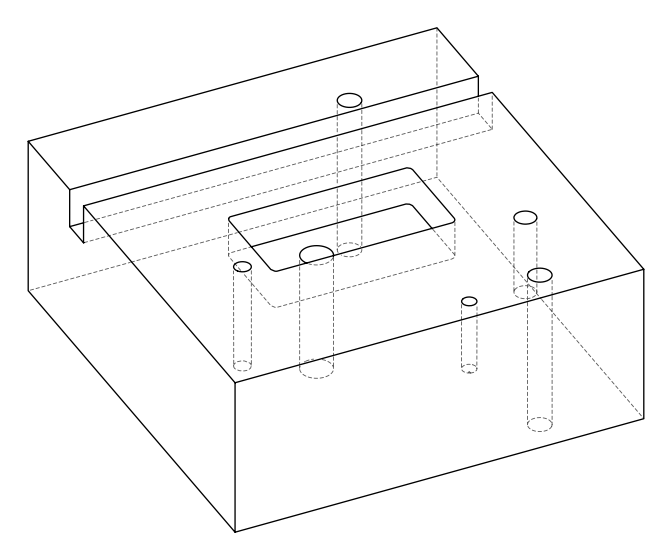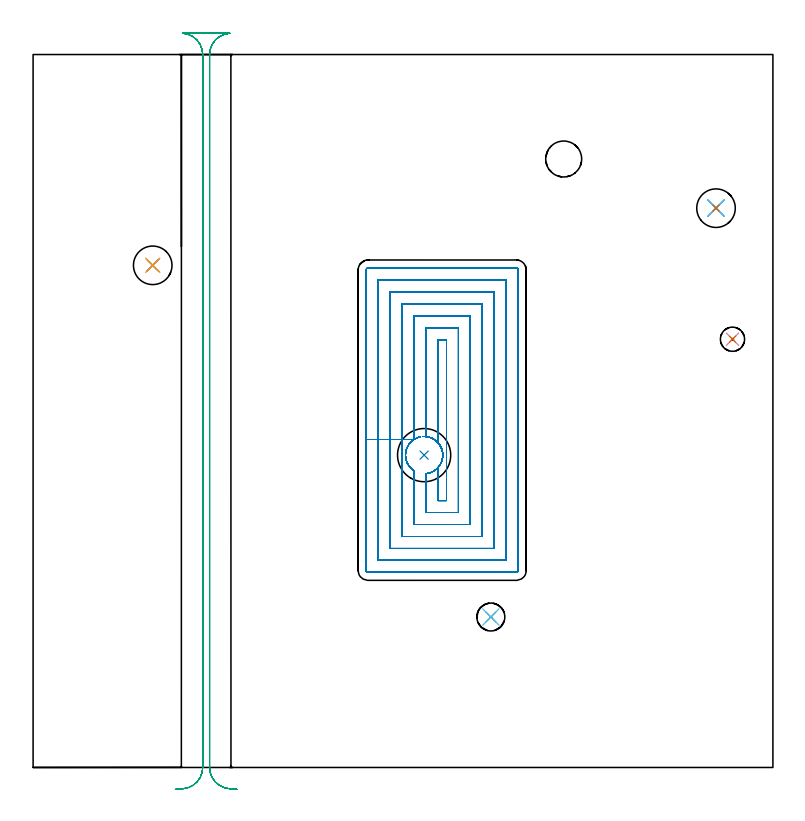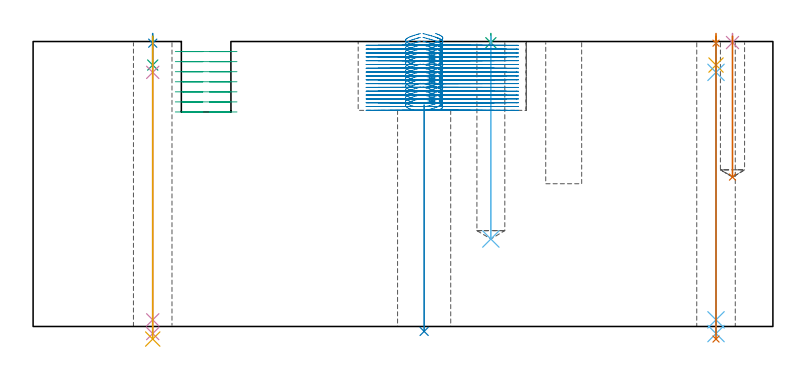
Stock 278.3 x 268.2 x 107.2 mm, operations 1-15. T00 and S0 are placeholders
(PLAN: 16 operations, 12 tool changes, 74.6 min)
(1 SPOT_DRILL | STEP1HOLE | NXT0321_9005460120000 | 0.03 min | 2 mm3)
(2 SPOT_DRILL_1 | STEP1HOLE_2 | NXT0321_9005460120000 | 0.03 min | 2 mm3)
(3 SPOT_DRILL_2 | STEP1POCKET | NXT0321_9005460120000 | 0.03 min | 1 mm3)
(4 SPOT_DRILL_3 | STEP1POCKET_1 | NXT0321_9005460120000 | 0.03 min | 1 mm3)
(5 DRILL_BLIND_HOLE_INTO_CENTER | STEP1HOLE | NXT0301_030 | 0.05 min | 219 mm3)
(6 GUN_DRILL_THROUGH_HOLE | STEP1HOLE | UGT0307_001 | 0.51 min | 1928 mm3)
(7 SPADE_DRILL_TO_ENLARGE_THROUGH_HOLE | STEP1HOLE | UGT0306_005 | 0.46 min | 15531 mm3)
(8 INDEXABLE_INSERT_DRILL_THROUGH_HOLE_FROM_SOLID | STEP1HOLE_1 | NXT0302_011 | 0.35 min | 33653 mm3)
(9 DRILL_BLIND_HOLE_INTO_CENTER_1 | STEP1HOLE_2 | NXT0301_030 | 0.05 min | 221 mm3)
(10 GUN_DRILL_THROUGH_HOLE_1 | STEP1HOLE_2 | UGT0307_001 | 0.51 min | 1927 mm3)
(11 SPADE_DRILL_TO_ENLARGE_THROUGH_HOLE_1 | STEP1HOLE_2 | UGT0306_005 | 0.46 min | 15528 mm3)
(12 DRILL_BLIND_HOLE_INTO_CENTER_2 | STEP1POCKET | UGT0301_500 | 0.31 min | 6240 mm3)
(13 DRILL_BLIND_HOLE_INTO_CENTER_3 | STEP1POCKET_1 | UGT0301_206 | 0.21 min | 3189 mm3)
(14 MILL_RECTANGULAR_POCKET | POCKET_RECTANGULAR_STRAIGHT | NXT0201_008 | Follow Part, ap 1.5, ae 75% | 62.46 min | 188841 mm3)
(15 MILL_RECTANGULAR_SLOT | SLOT_RECTANGULAR | UGT0201_008 | Follow Part, ap 4, ae 75% | 8.62 min | 132232 mm3)
(16 MILL_BLIND_HOLE_FROM_SOLID_MATERIAL | STEP1POCKET_2 | NXT0201_011 | Spiral | 0.47 min | 7655 mm3)
(TOOL NXT0321_9005460120000 | NC Spot Drill, 142deg, 12mm, Carbide, Uncoated | D12 PA142 FL30 Z2)
(TOOL NXT0301_030 | Carbide Drill 5.9mm [860.1-0590-018A1-MM 2214] | D5.9 PA140 FL28 Z2)
(TOOL UGT0307_001 | Gun Drill 5 mm | D5 PA130 FL24 Z1)
(TOOL UGT0306_005 | Spade Drill 14.5mm | D14.5 PA132 FL10 Z2)
(TOOL NXT0302_011 | Index. Insert Drill 20mm [880-D2000L25-05] | D20 PA176 FL100 Z2)
(TOOL UGT0301_500 | Carbide Drill 10.5 mm | D10.5 PA118 FL87 Z2)
(TOOL UGT0301_206 | Twist Drill 9.1 mm | D9.1 PA118 FL78 Z2)
(TOOL NXT0201_008 | ENDMILL 6mm [2P460-0600-NA 1630] | D6 FL26 Z6)
(TOOL UGT0201_008 | End Mill 16 mm | D16 FL32 Z4)
(TOOL NXT0201_011 | ENDMILL 12mm [2P460-1200-NA 1630] | D12 FL38 Z6)
(OP 1 SPOT_DRILL)
G17 G21 G94 G90
T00 M6
G54
G17 G0 G90 X256.9 Y210.4 S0 M3
G43 Z117.2 H0
G94 G81 G98 Z106.572 F250. R110.2
G80
M5
M2
(OP 2 SPOT_DRILL_1)
G17 G21 G94 G90
T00 M6
G54
G17 G0 G90 X45. Y188.9 S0 M3
G43 Z117.2 H0
G94 G81 G98 Z106.572 F250. R110.2
G80
M5
M2
(OP 3 SPOT_DRILL_2)
G17 G21 G94 G90
T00 M6
G54
G17 G0 G90 X172.2 Y56.6 S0 M3
G43 Z117.2 H0
G94 G81 G98 Z106.748 F250. R110.2
G80
M5
M2
(OP 4 SPOT_DRILL_3)
G17 G21 G94 G90
T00 M6
G54
G17 G0 G90 X263.1 Y161.1 S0 M3
G43 Z117.2 H0
G94 G81 G98 Z106.808 F250. R110.2
G80
M5
M2
(OP 5 DRILL_BLIND_HOLE_INTO_CENTER)
G17 G21 G94 G90
T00 M6
G54
G17 G0 G90 X256.9 Y210.4 S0 M3
G43 Z117.2 H1
G94 G81 G98 Z98.35 F250. R109.2
G80
M5
M2
(OP 6 GUN_DRILL_THROUGH_HOLE)
G17 G21 G94 G90
T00 M6
G54
G17 G0 G90 X256.9 Y210.4 M8
G43 Z117.2 H0
Z106.925
S716 M3
G94 G1 Z95.594 F125. M26
G4 X.084
Z2.5 F250.
G4 X.084
Z-2.666 F125.
G4 X.084
M5
M9
G0 Z106.925
Z117.2
M2
(OP 7 SPADE_DRILL_TO_ENLARGE_THROUGH_HOLE)
G17 G21 G94 G90
T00 M6
G54
G17 G0 G90 X256.9 Y210.4 S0 M3
G43 Z117.2 H0
G94 G73 G98 Z-4.728 F250. Q13.991 R109.2
G80
M5
M2
(OP 8 INDEXABLE_INSERT_DRILL_THROUGH_HOLE_FROM_SOLID)
G17 G21 G94 G90
T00 M6
G54
G17 G0 G90 X147.1 Y117.5 S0 M3
G43 Z117.2 H1
G94 G81 G98 Z-1.849 F250. R83.3
G80
M5
M2
(OP 9 DRILL_BLIND_HOLE_INTO_CENTER_1)
G17 G21 G94 G90
T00 M6
G54
G17 G0 G90 X45. Y188.9 S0 M3
G43 Z117.2 H1
G94 G81 G98 Z98.35 F250. R109.2
G80
M5
M2
(OP 10 GUN_DRILL_THROUGH_HOLE_1)
G17 G21 G94 G90
T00 M6
G54
G17 G0 G90 X45. Y188.9 M8
G43 Z117.2 H0
Z106.925
S716 M3
G94 G1 Z95.594 F125. M26
G4 X.084
Z2.5 F250.
G4 X.084
Z-2.666 F125.
G4 X.084
M5
M9
G0 Z106.925
Z117.2
M2
(OP 11 SPADE_DRILL_TO_ENLARGE_THROUGH_HOLE_1)
G17 G21 G94 G90
T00 M6
G54
G17 G0 G90 X45. Y188.9 S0 M3
G43 Z117.2 H0
G94 G73 G98 Z-4.728 F250. Q13.991 R109.2
G80
M5
M2
(OP 12 DRILL_BLIND_HOLE_INTO_CENTER_2)
G17 G21 G94 G90
T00 M6
G54
G17 G0 G90 X172.2 Y56.6 S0 M3
G43 Z117.2 H0
G94 G81 G98 Z32.9 F250. R109.2
G80
M5
M2
(OP 13 DRILL_BLIND_HOLE_INTO_CENTER_3)
G17 G21 G94 G90
T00 M6
G54
G17 G0 G90 X263.1 Y161.1 S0 M3
G43 Z117.2 H0
G94 G81 G98 Z56.2 F250. R109.2
G80
M5
M2
(OP 14 MILL_RECTANGULAR_POCKET)
G17 G21 G94 G90
T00 M6
G54
G17 G0 G90 X146.67 Y124.481 S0 M3
G43 Z117.2 H1
Z110.2
G94 G1 X146.95 Y124.507 Z110.125 F250.
X147.936 Y124.459 Z109.86
X148.905 Y124.272 Z109.596
X149.839 Y123.951 Z109.331
X150.719 Y123.502 Z109.067
X151.526 Y122.934 Z108.802
X152.246 Y122.258 Z108.537
X152.864 Y121.488 Z108.273
X153.367 Y120.639 Z108.008
X153.746 Y119.727 Z107.744
X153.993 Y118.771 Z107.479
X154.103 Y117.79 Z107.215
X154.098 Y117.415 Z107.114
X154.094 Y117.041 Z107.014
X153.993 Y116.234 Z106.796
X153.906 Y115.87 Z106.696
X153.819 Y115.506 Z106.595
X153.502 Y114.649 Z106.351
X153.077 Y113.841 Z106.106
X152.551 Y113.095 Z105.861
X152.3 Y112.817 Z105.761
Y100.4 F500.
X155.5
Y160.9
X152.3
Y122.184
G0 X151.482 Y122.965 Z110.2
G1 X151.526 Y122.934 Z110.185 F250.
X152.246 Y122.258 Z109.921
X152.864 Y121.488 Z109.656
X153.367 Y120.639 Z109.392
X153.746 Y119.727 Z109.127
X153.993 Y118.771 Z108.863
X154.103 Y117.79 Z108.598
X154.098 Y117.415 Z108.498
X154.094 Y117.041 Z108.398
X153.993 Y116.234 Z108.18
X153.906 Y115.87 Z108.079
X153.819 Y115.506 Z107.979
X153.472 Y114.581 Z107.714
X152.998 Y113.714 Z107.45
X152.407 Y112.923 Z107.185
X151.71 Y112.222 Z106.92
X150.922 Y111.626 Z106.655
X150.058 Y111.147 Z106.391
X149.136 Y110.794 Z106.126
X148.172 Y110.574 Z105.861
X147.8 Y110.537 Z105.761
Y95.9 F500.
X160.
Y165.4
X147.8
Y124.464
G0 X145.698 Y124.353 Z110.2
G1 X145.006 Y124.188 Z110.009 F250.
X144.655 Y124.058 Z109.909
X144.304 Y123.927 Z109.809
X143.389 Y123.445 Z109.531
X142.554 Y122.834 Z109.254
X141.818 Y122.106 Z108.977
X141.197 Y121.278 Z108.699
X140.705 Y120.367 Z108.422
X140.353 Y119.394 Z108.145
X140.147 Y118.38 Z107.868
X140.094 Y117.346 Z107.59
X140.192 Y116.316 Z107.313
X140.442 Y115.312 Z107.036
X140.837 Y114.355 Z106.758
X141.368 Y113.467 Z106.481
X142.024 Y112.667 Z106.204
X142.791 Y111.972 Z105.926
X143.3 Y111.622 Z105.761
Y91.4 F500.
X164.5
Y169.9
X143.3
Y123.377
X138.8
Y86.9
X169.
Y174.4
X138.8
Y123.377
X134.3
Y82.4
X173.5
Y178.9
X134.3
Y123.377
X129.8
Y77.9
X178.
Y183.4
X129.8
Y123.377
X125.3
Y74.1
G3 X126. Y73.4 R0.7
G1 X181.8
G3 X182.5 Y74.1 R0.7
G1 Y187.2
G3 X181.8 Y187.9 R0.7
G1 X126.
G3 X125.3 Y187.2 R0.7
G1 Y123.377
Y122.377
G0 X146.669 Y124.478 Z108.761
G1 X147.032 Y124.508 Z108.664 F250.
X148.058 Y124.443 Z108.388
X149.064 Y124.228 Z108.112
X150.027 Y123.868 Z107.837
X150.927 Y123.371 Z107.561
X151.745 Y122.748 Z107.286
X152.463 Y122.012 Z107.01
X153.066 Y121.179 Z106.735
X153.54 Y120.266 Z106.459
X153.875 Y119.294 Z106.184
X154.065 Y118.284 Z105.908
X154.105 Y117.256 Z105.633
X153.993 Y116.234 Z105.357
X153.906 Y115.87 Z105.257
X153.819 Y115.506 Z105.157
X153.502 Y114.649 Z104.912
X153.077 Y113.841 Z104.667
X152.551 Y113.095 Z104.422
X152.3 Y112.817 Z104.322
Y100.4 F500.
X155.5
Y160.9
X152.3
Y122.184
G0 X151.473 Y122.956 Z108.761
G1 X151.745 Y122.748 Z108.669 F250.
X152.463 Y122.012 Z108.394
X153.066 Y121.179 Z108.118
X153.54 Y120.266 Z107.843
X153.875 Y119.294 Z107.567
X154.065 Y118.284 Z107.292
X154.105 Y117.256 Z107.016
X153.993 Y116.234 Z106.741
X153.906 Y115.87 Z106.64
X153.819 Y115.506 Z106.54
X153.472 Y114.581 Z106.275
X152.998 Y113.714 Z106.011
X152.407 Y112.923 Z105.746
X151.71 Y112.222 Z105.481
X150.922 Y111.626 Z105.217
X150.058 Y111.147 Z104.952
X149.136 Y110.794 Z104.687
X148.172 Y110.574 Z104.422
X147.8 Y110.537 Z104.322
Y95.9 F500.
X160.
Y165.4
X147.8
Y124.464
G0 X145.699 Y124.351 Z108.761
G1 X145.006 Y124.188 Z108.57 F250.
X144.655 Y124.058 Z108.47
X144.304 Y123.927 Z108.37
X143.389 Y123.445 Z108.092
X142.554 Y122.834 Z107.815
X141.818 Y122.106 Z107.538
X141.197 Y121.278 Z107.261
X140.705 Y120.367 Z106.983
X140.353 Y119.394 Z106.706
X140.147 Y118.38 Z106.429
X140.094 Y117.346 Z106.151
X140.192 Y116.316 Z105.874
X140.442 Y115.312 Z105.597
X140.837 Y114.355 Z105.319
X141.368 Y113.467 Z105.042
X142.024 Y112.667 Z104.765
X142.791 Y111.972 Z104.488
X143.3 Y111.622 Z104.322
Y91.4 F500.
X164.5
Y169.9
X143.3
Y123.377
X138.8
Y86.9
X169.
Y174.4
X138.8
Y123.377
X134.3
Y82.4
X173.5
Y178.9
X134.3
Y123.377
X129.8
Y77.9
X178.
Y183.4
X129.8
Y123.377
X125.3
Y74.1
G3 X126. Y73.4 R0.7
G1 X181.8
G3 X182.5 Y74.1 R0.7
G1 Y187.2
G3 X181.8 Y187.9 R0.7
G1 X126.
G3 X125.3 Y187.2 R0.7
G1 Y123.377
Y122.377
G0 X146.669 Y124.478 Z107.322
G1 X147.032 Y124.508 Z107.225 F250.
X148.058 Y124.443 Z106.949
X149.064 Y124.228 Z106.674
X150.027 Y123.868 Z106.398
X150.927 Y123.371 Z106.123
X151.745 Y122.748 Z105.847
X152.463 Y122.012 Z105.571
X153.066 Y121.179 Z105.296
X153.54 Y120.266 Z105.02
X153.875 Y119.294 Z104.745
X154.065 Y118.284 Z104.469
X154.105 Y117.256 Z104.194
X153.993 Y116.234 Z103.918
X153.906 Y115.87 Z103.818
X153.819 Y115.506 Z103.718
X153.502 Y114.649 Z103.473
X153.077 Y113.841 Z103.228
X152.551 Y113.095 Z102.984
X152.3 Y112.817 Z102.883
Y100.4 F500.
X155.5
Y160.9
X152.3
Y122.184
G0 X151.473 Y122.956 Z107.322
G1 X151.745 Y122.748 Z107.231 F250.
X152.463 Y122.012 Z106.955
X153.066 Y121.179 Z106.679
X153.54 Y120.266 Z106.404
X153.875 Y119.294 Z106.128
X154.065 Y118.284 Z105.853
X154.105 Y117.256 Z105.577
X153.993 Y116.234 Z105.302
X153.906 Y115.87 Z105.202
X153.819 Y115.506 Z105.101
X153.472 Y114.581 Z104.837
X152.998 Y113.714 Z104.572
X152.407 Y112.923 Z104.307
X151.71 Y112.222 Z104.042
X150.922 Y111.626 Z103.778
X150.058 Y111.147 Z103.513
X149.136 Y110.794 Z103.248
X148.172 Y110.574 Z102.984
X147.8 Y110.537 Z102.883
Y95.9 F500.
X160.
Y165.4
X147.8
Y124.464
G0 X145.699 Y124.351 Z107.322
G1 X145.006 Y124.188 Z107.131 F250.
X144.655 Y124.058 Z107.031
X144.304 Y123.927 Z106.931
X143.389 Y123.445 Z106.654
X142.554 Y122.834 Z106.376
X141.818 Y122.106 Z106.099
X141.197 Y121.278 Z105.822
X140.705 Y120.367 Z105.544
X140.353 Y119.394 Z105.267
X140.147 Y118.38 Z104.99
X140.094 Y117.346 Z104.712
X140.192 Y116.316 Z104.435
X140.442 Y115.312 Z104.158
X140.837 Y114.355 Z103.881
X141.368 Y113.467 Z103.603
X142.024 Y112.667 Z103.326
X142.791 Y111.972 Z103.049
X143.3 Y111.622 Z102.883
Y91.4 F500.
X164.5
Y169.9
X143.3
Y123.377
X138.8
Y86.9
X169.
Y174.4
X138.8
Y123.377
X134.3
Y82.4
X173.5
Y178.9
X134.3
Y123.377
X129.8
Y77.9
X178.
Y183.4
X129.8
Y123.377
X125.3
Y74.1
G3 X126. Y73.4 R0.7
G1 X181.8
G3 X182.5 Y74.1 R0.7
G1 Y187.2
G3 X181.8 Y187.9 R0.7
G1 X126.
G3 X125.3 Y187.2 R0.7
G1 Y123.377
Y122.377
G0 X146.669 Y124.478 Z105.883
G1 X147.032 Y124.508 Z105.786 F250.
X148.058 Y124.443 Z105.51
X149.064 Y124.228 Z105.235
X150.027 Y123.868 Z104.959
X150.927 Y123.371 Z104.684
X151.745 Y122.748 Z104.408
X152.463 Y122.012 Z104.133
X153.066 Y121.179 Z103.857
X153.54 Y120.266 Z103.582
X153.875 Y119.294 Z103.306
X154.065 Y118.284 Z103.03
X154.105 Y117.256 Z102.755
X153.993 Y116.234 Z102.479
X153.906 Y115.87 Z102.379
X153.819 Y115.506 Z102.279
X153.502 Y114.649 Z102.034
X153.077 Y113.841 Z101.789
X152.551 Y113.095 Z101.545
X152.3 Y112.817 Z101.444
Y100.4 F500.
X155.5
Y160.9
X152.3
Y122.184
G0 X151.473 Y122.956 Z105.883
G1 X151.745 Y122.748 Z105.792 F250.
X152.463 Y122.012 Z105.516
X153.066 Y121.179 Z105.241
X153.54 Y120.266 Z104.965
X153.875 Y119.294 Z104.69
X154.065 Y118.284 Z104.414
X154.105 Y117.256 Z104.138
X153.993 Y116.234 Z103.863
X153.906 Y115.87 Z103.763
X153.819 Y115.506 Z103.662
X153.472 Y114.581 Z103.398
X152.998 Y113.714 Z103.133
X152.407 Y112.923 Z102.868
X151.71 Y112.222 Z102.604
X150.922 Y111.626 Z102.339
X150.058 Y111.147 Z102.074
X149.136 Y110.794 Z101.809
X148.172 Y110.574 Z101.545
X147.8 Y110.537 Z101.444
Y95.9 F500.
X160.
Y165.4
X147.8
Y124.464
G0 X145.701 Y124.351 Z105.883
G1 X145.006 Y124.188 Z105.692 F250.
X144.655 Y124.058 Z105.592
X144.304 Y123.927 Z105.491
X143.389 Y123.445 Z105.214
X142.554 Y122.833 Z104.937
X141.819 Y122.105 Z104.66
X141.198 Y121.277 Z104.382
X140.707 Y120.367 Z104.105
X140.354 Y119.394 Z103.828
X140.149 Y118.38 Z103.551
X140.095 Y117.346 Z103.273
X140.194 Y116.316 Z102.996
X140.443 Y115.312 Z102.719
X140.838 Y114.355 Z102.442
X141.369 Y113.467 Z102.164
X142.025 Y112.667 Z101.887
X142.791 Y111.972 Z101.61
X143.3 Y111.622 Z101.444
Y91.4 F500.
X164.5
Y169.9
X143.3
Y123.376
X138.8
Y86.9
X169.
Y174.4
X138.8
Y123.376
X134.3
Y82.4
X173.5
Y178.9
X134.3
Y123.376
X129.8
Y77.9
X178.
Y183.4
X129.8
Y123.376
X125.3
Y74.1
G3 X126. Y73.4 R0.7
G1 X181.8
G3 X182.5 Y74.1 R0.7
G1 Y187.2
G3 X181.8 Y187.9 R0.7
G1 X126.
G3 X125.3 Y187.2 R0.7
G1 Y123.376
Y122.376
G0 X146.669 Y124.478 Z104.444
G1 X147.032 Y124.508 Z104.347 F250.
X148.058 Y124.443 Z104.071
X149.064 Y124.228 Z103.796
X150.027 Y123.868 Z103.52
X150.927 Y123.371 Z103.245
X151.745 Y122.748 Z102.969
X152.463 Y122.012 Z102.694
X153.066 Y121.179 Z102.418
X153.54 Y120.266 Z102.143
X153.875 Y119.294 Z101.867
X154.065 Y118.284 Z101.592
X154.105 Y117.256 Z101.316
X153.993 Y116.234 Z101.041
X153.906 Y115.87 Z100.94
X153.819 Y115.506 Z100.84
X153.502 Y114.649 Z100.595
X153.077 Y113.841 Z100.351
X152.551 Y113.095 Z100.106
X152.3 Y112.817 Z100.005
Y100.4 F500.
X155.5
Y160.9
X152.3
Y122.184
G0 X151.473 Y122.956 Z104.444
G1 X151.745 Y122.748 Z104.353 F250.
X152.463 Y122.012 Z104.077
X153.066 Y121.179 Z103.802
X153.54 Y120.266 Z103.526
X153.875 Y119.294 Z103.251
X154.065 Y118.284 Z102.975
X154.105 Y117.256 Z102.7
X153.993 Y116.234 Z102.424
X153.906 Y115.87 Z102.324
X153.819 Y115.506 Z102.223
X153.472 Y114.581 Z101.959
X152.998 Y113.714 Z101.694
X152.407 Y112.923 Z101.429
X151.71 Y112.222 Z101.165
X150.922 Y111.626 Z100.9
X150.058 Y111.147 Z100.635
X149.136 Y110.794 Z100.37
X148.172 Y110.574 Z100.106
X147.8 Y110.537 Z100.005
Y95.9 F500.
X160.
Y165.4
X147.8
Y124.464
G0 X145.701 Y124.351 Z104.444
G1 X145.006 Y124.188 Z104.253 F250.
X144.655 Y124.058 Z104.153
X144.304 Y123.927 Z104.052
X143.389 Y123.445 Z103.775
X142.554 Y122.833 Z103.498
X141.819 Y122.105 Z103.221
X141.198 Y121.277 Z102.943
X140.707 Y120.367 Z102.666
X140.354 Y119.394 Z102.389
X140.149 Y118.38 Z102.112
X140.095 Y117.346 Z101.834
X140.194 Y116.316 Z101.557
X140.443 Y115.312 Z101.28
X140.838 Y114.355 Z101.003
X141.369 Y113.467 Z100.725
X142.025 Y112.667 Z100.448
X142.791 Y111.972 Z100.171
X143.3 Y111.622 Z100.005
Y91.4 F500.
X164.5
Y169.9
X143.3
Y123.376
X138.8
Y86.9
X169.
Y174.4
X138.8
Y123.376
X134.3
Y82.4
X173.5
Y178.9
X134.3
Y123.376
X129.8
Y77.9
X178.
Y183.4
X129.8
Y123.376
X125.3
Y74.1
G3 X126. Y73.4 R0.7
G1 X181.8
G3 X182.5 Y74.1 R0.7
G1 Y187.2
G3 X181.8 Y187.9 R0.7
G1 X126.
G3 X125.3 Y187.2 R0.7
G1 Y123.376
Y122.376
G0 X146.666 Y124.477 Z103.005
G1 X147.013 Y124.506 Z102.912 F250.
X148.031 Y124.444 Z102.639
X149.029 Y124.235 Z102.366
X149.986 Y123.884 Z102.092
X150.883 Y123.397 Z101.819
X151.699 Y122.785 Z101.546
X152.417 Y122.062 Z101.273
X153.024 Y121.241 Z100.999
X153.504 Y120.342 Z100.726
X153.85 Y119.382 Z100.453
X154.052 Y118.383 Z100.18
X154.107 Y117.365 Z99.906
X154.08 Y116.991 Z99.806
X154.053 Y116.618 Z99.706
X153.994 Y116.234 Z99.602
X153.906 Y115.87 Z99.501
X153.819 Y115.506 Z99.401
X153.502 Y114.65 Z99.156
X153.077 Y113.841 Z98.912
X152.551 Y113.095 Z98.667
X152.3 Y112.817 Z98.567
Y100.4 F500.
X155.5
Y160.9
X152.3
Y122.18
G0 X151.471 Y122.956 Z103.005
G1 X151.699 Y122.785 Z102.929 F250.
X152.417 Y122.062 Z102.656
X153.024 Y121.241 Z102.383
X153.504 Y120.342 Z102.11
X153.85 Y119.382 Z101.836
X154.052 Y118.383 Z101.563
X154.107 Y117.365 Z101.29
X154.08 Y116.991 Z101.189
X154.053 Y116.618 Z101.089
X153.994 Y116.234 Z100.985
X153.906 Y115.87 Z100.885
X153.819 Y115.506 Z100.785
X153.472 Y114.581 Z100.52
X152.998 Y113.715 Z100.255
X152.407 Y112.923 Z99.99
X151.71 Y112.222 Z99.726
X150.922 Y111.627 Z99.461
X150.058 Y111.147 Z99.196
X149.136 Y110.795 Z98.932
X148.172 Y110.575 Z98.667
X147.8 Y110.537 Z98.567
Y95.9 F500.
X160.
Y165.4
X147.8
Y124.462
G0 X145.699 Y124.351 Z103.005
G1 X145.004 Y124.188 Z102.814 F250.
X144.32 Y123.923 Z102.618
X143.976 Y123.774 Z102.517
X143.112 Y123.263 Z102.248
X142.329 Y122.633 Z101.979
X141.644 Y121.898 Z101.71
X141.071 Y121.072 Z101.44
X140.623 Y120.173 Z101.171
X140.307 Y119.22 Z100.902
X140.131 Y118.23 Z100.633
X140.098 Y117.226 Z100.364
X140.209 Y116.228 Z100.094
X140.462 Y115.255 Z99.825
X140.851 Y114.329 Z99.556
X141.368 Y113.468 Z99.287
X142.003 Y112.689 Z99.018
X142.743 Y112.01 Z98.748
X143.3 Y111.622 Z98.567
Y91.4 F500.
X164.5
Y169.9
X143.3
Y123.377
X138.8
Y86.9
X169.
Y174.4
X138.8
Y123.377
X134.3
Y82.4
X173.5
Y178.9
X134.3
Y123.377
X129.8
Y77.9
X178.
Y183.4
X129.8
Y123.377
X125.3
Y74.1
G3 X126. Y73.4 R0.7
G1 X181.8
G3 X182.5 Y74.1 R0.7
G1 Y187.2
G3 X181.8 Y187.9 R0.7
G1 X126.
G3 X125.3 Y187.2 R0.7
G1 Y123.377
Y122.377
G0 X146.666 Y124.477 Z101.567
G1 X147.013 Y124.506 Z101.473 F250.
X148.031 Y124.444 Z101.2
X149.029 Y124.235 Z100.927
X149.986 Y123.884 Z100.654
X150.883 Y123.397 Z100.38
X151.699 Y122.785 Z100.107
X152.417 Y122.062 Z99.834
X153.024 Y121.241 Z99.56
X153.504 Y120.342 Z99.287
X153.85 Y119.382 Z99.014
X154.052 Y118.383 Z98.741
X154.107 Y117.365 Z98.467
X154.08 Y116.991 Z98.367
X154.053 Y116.618 Z98.267
X153.994 Y116.234 Z98.163
X153.906 Y115.87 Z98.062
X153.819 Y115.506 Z97.962
X153.502 Y114.65 Z97.717
X153.077 Y113.841 Z97.473
X152.551 Y113.095 Z97.228
X152.3 Y112.817 Z97.128
Y100.4 F500.
X155.5
Y160.9
X152.3
Y122.18
G0 X151.471 Y122.956 Z101.567
G1 X151.699 Y122.785 Z101.49 F250.
X152.417 Y122.062 Z101.217
X153.024 Y121.241 Z100.944
X153.504 Y120.342 Z100.671
X153.85 Y119.382 Z100.397
X154.052 Y118.383 Z100.124
X154.107 Y117.365 Z99.851
X154.08 Y116.991 Z99.751
X154.053 Y116.618 Z99.65
X153.994 Y116.234 Z99.546
X153.906 Y115.87 Z99.446
X153.819 Y115.506 Z99.346
X153.472 Y114.581 Z99.081
X152.998 Y113.715 Z98.816
X152.407 Y112.923 Z98.552
X151.71 Y112.222 Z98.287
X150.922 Y111.627 Z98.022
X150.058 Y111.147 Z97.757
X149.136 Y110.795 Z97.493
X148.172 Y110.575 Z97.228
X147.8 Y110.537 Z97.128
Y95.9 F500.
X160.
Y165.4
X147.8
Y124.462
G0 X145.699 Y124.35 Z101.567
G1 X145.004 Y124.188 Z101.375 F250.
X144.653 Y124.057 Z101.275
X144.302 Y123.926 Z101.175
X143.387 Y123.444 Z100.897
X142.552 Y122.832 Z100.62
X141.817 Y122.104 Z100.343
X141.196 Y121.276 Z100.066
X140.705 Y120.366 Z99.788
X140.352 Y119.393 Z99.511
X140.147 Y118.378 Z99.234
X140.094 Y117.345 Z98.957
X140.193 Y116.315 Z98.679
X140.442 Y115.311 Z98.402
X140.837 Y114.354 Z98.125
X141.368 Y113.466 Z97.848
X142.025 Y112.666 Z97.57
X142.792 Y111.972 Z97.293
X143.3 Y111.622 Z97.128
Y91.4 F500.
X164.5
Y169.9
X143.3
Y123.377
X138.8
Y86.9
X169.
Y174.4
X138.8
Y123.377
X134.3
Y82.4
X173.5
Y178.9
X134.3
Y123.377
X129.8
Y77.9
X178.
Y183.4
X129.8
Y123.377
X125.3
Y74.1
G3 X126. Y73.4 R0.7
G1 X181.8
G3 X182.5 Y74.1 R0.7
G1 Y187.2
G3 X181.8 Y187.9 R0.7
G1 X126.
G3 X125.3 Y187.2 R0.7
G1 Y123.377
Y122.377
G0 X146.669 Y124.478 Z100.128
G1 X147.032 Y124.508 Z100.03 F250.
X148.058 Y124.443 Z99.755
X149.064 Y124.228 Z99.479
X150.027 Y123.868 Z99.204
X150.927 Y123.371 Z98.928
X151.745 Y122.748 Z98.653
X152.463 Y122.012 Z98.377
X153.066 Y121.179 Z98.102
X153.54 Y120.266 Z97.826
X153.875 Y119.294 Z97.55
X154.065 Y118.284 Z97.275
X154.105 Y117.256 Z96.999
X153.993 Y116.234 Z96.724
X153.906 Y115.87 Z96.624
X153.819 Y115.506 Z96.523
X153.502 Y114.649 Z96.279
X153.077 Y113.841 Z96.034
X152.551 Y113.095 Z95.789
X152.3 Y112.817 Z95.689
Y100.4 F500.
X155.5
Y160.9
X152.3
Y122.184
G0 X151.473 Y122.956 Z100.128
G1 X151.745 Y122.748 Z100.036 F250.
X152.463 Y122.012 Z99.761
X153.066 Y121.179 Z99.485
X153.54 Y120.266 Z99.21
X153.875 Y119.294 Z98.934
X154.065 Y118.284 Z98.658
X154.105 Y117.256 Z98.383
X153.993 Y116.234 Z98.107
X153.906 Y115.87 Z98.007
X153.819 Y115.506 Z97.907
X153.472 Y114.581 Z97.642
X152.998 Y113.714 Z97.377
X152.407 Y112.923 Z97.113
X151.71 Y112.222 Z96.848
X150.922 Y111.626 Z96.583
X150.058 Y111.147 Z96.319
X149.136 Y110.794 Z96.054
X148.172 Y110.574 Z95.789
X147.8 Y110.537 Z95.689
Y95.9 F500.
X160.
Y165.4
X147.8
Y124.464
G0 X145.699 Y124.351 Z100.128
G1 X145.006 Y124.188 Z99.937 F250.
X144.655 Y124.058 Z99.837
X144.304 Y123.927 Z99.737
X143.389 Y123.445 Z99.459
X142.554 Y122.834 Z99.182
X141.818 Y122.106 Z98.905
X141.197 Y121.278 Z98.627
X140.705 Y120.367 Z98.35
X140.353 Y119.394 Z98.073
X140.147 Y118.38 Z97.795
X140.094 Y117.346 Z97.518
X140.192 Y116.316 Z97.241
X140.442 Y115.312 Z96.963
X140.837 Y114.355 Z96.686
X141.368 Y113.467 Z96.409
X142.024 Y112.667 Z96.132
X142.791 Y111.972 Z95.854
X143.3 Y111.622 Z95.689
Y91.4 F500.
X164.5
Y169.9
X143.3
Y123.377
X138.8
Y86.9
X169.
Y174.4
X138.8
Y123.377
X134.3
Y82.4
X173.5
Y178.9
X134.3
Y123.377
X129.8
Y77.9
X178.
Y183.4
X129.8
Y123.377
X125.3
Y74.1
G3 X126. Y73.4 R0.7
G1 X181.8
G3 X182.5 Y74.1 R0.7
G1 Y187.2
G3 X181.8 Y187.9 R0.7
G1 X126.
G3 X125.3 Y187.2 R0.7
G1 Y123.377
Y122.377
G0 X146.669 Y124.478 Z98.689
G1 X147.032 Y124.508 Z98.591 F250.
X148.058 Y124.443 Z98.316
X149.064 Y124.228 Z98.04
X150.027 Y123.868 Z97.765
X150.927 Y123.371 Z97.489
X151.745 Y122.748 Z97.214
X152.463 Y122.012 Z96.938
X153.066 Y121.179 Z96.663
X153.54 Y120.266 Z96.387
X153.875 Y119.294 Z96.112
X154.065 Y118.284 Z95.836
X154.105 Y117.256 Z95.561
X153.993 Y116.234 Z95.285
X153.906 Y115.87 Z95.185
X153.819 Y115.506 Z95.084
X153.502 Y114.649 Z94.84
X153.077 Y113.841 Z94.595
X152.551 Y113.095 Z94.35
X152.3 Y112.817 Z94.25
Y100.4 F500.
X155.5
Y160.9
X152.3
Y122.184
G0 X151.473 Y122.956 Z98.689
G1 X151.745 Y122.748 Z98.597 F250.
X152.463 Y122.012 Z98.322
X153.066 Y121.179 Z98.046
X153.54 Y120.266 Z97.771
X153.875 Y119.294 Z97.495
X154.065 Y118.284 Z97.22
X154.105 Y117.256 Z96.944
X153.993 Y116.234 Z96.669
X153.906 Y115.87 Z96.568
X153.819 Y115.506 Z96.468
X153.472 Y114.581 Z96.203
X152.998 Y113.714 Z95.939
X152.407 Y112.923 Z95.674
X151.71 Y112.222 Z95.409
X150.922 Y111.626 Z95.144
X150.058 Y111.147 Z94.88
X149.136 Y110.794 Z94.615
X148.172 Y110.574 Z94.35
X147.8 Y110.537 Z94.25
Y95.9 F500.
X160.
Y165.4
X147.8
Y124.464
G0 X145.699 Y124.351 Z98.689
G1 X145.006 Y124.188 Z98.498 F250.
X144.655 Y124.058 Z98.398
X144.304 Y123.927 Z98.298
X143.389 Y123.445 Z98.02
X142.554 Y122.834 Z97.743
X141.818 Y122.106 Z97.466
X141.197 Y121.278 Z97.188
X140.705 Y120.367 Z96.911
X140.353 Y119.394 Z96.634
X140.147 Y118.38 Z96.356
X140.094 Y117.346 Z96.079
X140.192 Y116.316 Z95.802
X140.442 Y115.312 Z95.525
X140.837 Y114.355 Z95.247
X141.368 Y113.467 Z94.97
X142.024 Y112.667 Z94.693
X142.791 Y111.972 Z94.415
X143.3 Y111.622 Z94.25
Y91.4 F500.
X164.5
Y169.9
X143.3
Y123.377
X138.8
Y86.9
X169.
Y174.4
X138.8
Y123.377
X134.3
Y82.4
X173.5
Y178.9
X134.3
Y123.377
X129.8
Y77.9
X178.
Y183.4
X129.8
Y123.377
X125.3
Y74.1
G3 X126. Y73.4 R0.7
G1 X181.8
G3 X182.5 Y74.1 R0.7
G1 Y187.2
G3 X181.8 Y187.9 R0.7
G1 X126.
G3 X125.3 Y187.2 R0.7
G1 Y123.377
Y122.377
G0 X146.669 Y124.478 Z97.25
G1 X147.032 Y124.508 Z97.152 F250.
X148.058 Y124.443 Z96.877
X149.064 Y124.228 Z96.601
X150.027 Y123.868 Z96.326
X150.927 Y123.371 Z96.05
X151.745 Y122.748 Z95.775
X152.463 Y122.012 Z95.499
X153.066 Y121.179 Z95.224
X153.54 Y120.266 Z94.948
X153.875 Y119.294 Z94.673
X154.065 Y118.284 Z94.397
X154.105 Y117.256 Z94.122
X153.993 Y116.234 Z93.846
X153.906 Y115.87 Z93.746
X153.819 Y115.506 Z93.646
X153.502 Y114.649 Z93.401
X153.077 Y113.841 Z93.156
X152.551 Y113.095 Z92.911
X152.3 Y112.817 Z92.811
Y100.4 F500.
X155.5
Y160.9
X152.3
Y122.184
G0 X151.473 Y122.956 Z97.25
G1 X151.745 Y122.748 Z97.158 F250.
X152.463 Y122.012 Z96.883
X153.066 Y121.179 Z96.607
X153.54 Y120.266 Z96.332
X153.875 Y119.294 Z96.056
X154.065 Y118.284 Z95.781
X154.105 Y117.256 Z95.505
X153.993 Y116.234 Z95.23
X153.906 Y115.87 Z95.129
X153.819 Y115.506 Z95.029
X153.472 Y114.581 Z94.764
X152.998 Y113.714 Z94.5
X152.407 Y112.923 Z94.235
X151.71 Y112.222 Z93.97
X150.922 Y111.626 Z93.705
X150.058 Y111.147 Z93.441
X149.136 Y110.794 Z93.176
X148.172 Y110.574 Z92.911
X147.8 Y110.537 Z92.811
Y95.9 F500.
X160.
Y165.4
X147.8
Y124.464
G0 X145.701 Y124.351 Z97.25
G1 X145.006 Y124.188 Z97.059 F250.
X144.655 Y124.058 Z96.958
X144.304 Y123.927 Z96.858
X143.389 Y123.445 Z96.581
X142.554 Y122.833 Z96.304
X141.819 Y122.105 Z96.026
X141.199 Y121.277 Z95.749
X140.707 Y120.367 Z95.472
X140.355 Y119.394 Z95.195
X140.149 Y118.38 Z94.917
X140.095 Y117.346 Z94.64
X140.194 Y116.316 Z94.363
X140.444 Y115.312 Z94.086
X140.838 Y114.356 Z93.808
X141.369 Y113.467 Z93.531
X142.025 Y112.667 Z93.254
X142.791 Y111.972 Z92.977
X143.3 Y111.622 Z92.811
Y91.4 F500.
X164.5
Y169.9
X143.3
Y123.376
X138.8
Y86.9
X169.
Y174.4
X138.8
Y123.376
X134.3
Y82.4
X173.5
Y178.9
X134.3
Y123.376
X129.8
Y77.9
X178.
Y183.4
X129.8
Y123.376
X125.3
Y74.1
G3 X126. Y73.4 R0.7
G1 X181.8
G3 X182.5 Y74.1 R0.7
G1 Y187.2
G3 X181.8 Y187.9 R0.7
G1 X126.
G3 X125.3 Y187.2 R0.7
G1 Y123.376
Y122.376
G0 X146.669 Y124.478 Z95.811
G1 X147.032 Y124.508 Z95.714 F250.
X148.058 Y124.443 Z95.438
X149.064 Y124.228 Z95.163
X150.027 Y123.868 Z94.887
X150.927 Y123.371 Z94.611
X151.745 Y122.748 Z94.336
X152.463 Y122.012 Z94.06
X153.066 Y121.179 Z93.785
X153.54 Y120.266 Z93.509
X153.875 Y119.294 Z93.234
X154.065 Y118.284 Z92.958
X154.105 Y117.256 Z92.683
X153.993 Y116.234 Z92.407
X153.906 Y115.87 Z92.307
X153.819 Y115.506 Z92.207
X153.502 Y114.649 Z91.962
X153.077 Y113.841 Z91.717
X152.551 Y113.095 Z91.472
X152.3 Y112.817 Z91.372
Y100.4 F500.
X155.5
Y160.9
X152.3
Y122.184
G0 X151.473 Y122.956 Z95.811
G1 X151.745 Y122.748 Z95.719 F250.
X152.463 Y122.012 Z95.444
X153.066 Y121.179 Z95.168
X153.54 Y120.266 Z94.893
X153.875 Y119.294 Z94.617
X154.065 Y118.284 Z94.342
X154.105 Y117.256 Z94.066
X153.993 Y116.234 Z93.791
X153.906 Y115.87 Z93.69
X153.819 Y115.506 Z93.59
X153.472 Y114.581 Z93.325
X152.998 Y113.714 Z93.061
X152.407 Y112.923 Z92.796
X151.71 Y112.222 Z92.531
X150.922 Y111.626 Z92.267
X150.058 Y111.147 Z92.002
X149.136 Y110.794 Z91.737
X148.172 Y110.574 Z91.472
X147.8 Y110.537 Z91.372
Y95.9 F500.
X160.
Y165.4
X147.8
Y124.464
G0 X145.701 Y124.351 Z95.811
G1 X145.006 Y124.188 Z95.62 F250.
X144.655 Y124.058 Z95.519
X144.304 Y123.927 Z95.419
X143.389 Y123.445 Z95.142
X142.554 Y122.833 Z94.865
X141.819 Y122.105 Z94.587
X141.199 Y121.277 Z94.31
X140.707 Y120.367 Z94.033
X140.355 Y119.394 Z93.756
X140.149 Y118.38 Z93.478
X140.095 Y117.346 Z93.201
X140.194 Y116.316 Z92.924
X140.444 Y115.312 Z92.647
X140.838 Y114.356 Z92.369
X141.369 Y113.467 Z92.092
X142.025 Y112.667 Z91.815
X142.791 Y111.972 Z91.538
X143.3 Y111.622 Z91.372
Y91.4 F500.
X164.5
Y169.9
X143.3
Y123.376
X138.8
Y86.9
X169.
Y174.4
X138.8
Y123.376
X134.3
Y82.4
X173.5
Y178.9
X134.3
Y123.376
X129.8
Y77.9
X178.
Y183.4
X129.8
Y123.376
X125.3
Y74.1
G3 X126. Y73.4 R0.7
G1 X181.8
G3 X182.5 Y74.1 R0.7
G1 Y187.2
G3 X181.8 Y187.9 R0.7
G1 X126.
G3 X125.3 Y187.2 R0.7
G1 Y123.376
Y122.376
G0 X146.669 Y124.478 Z94.372
G1 X147.032 Y124.508 Z94.275 F250.
X148.058 Y124.443 Z93.999
X149.064 Y124.228 Z93.724
X150.027 Y123.868 Z93.448
X150.927 Y123.371 Z93.173
X151.745 Y122.748 Z92.897
X152.463 Y122.012 Z92.622
X153.066 Y121.179 Z92.346
X153.54 Y120.266 Z92.07
X153.875 Y119.294 Z91.795
X154.065 Y118.284 Z91.519
X154.105 Y117.256 Z91.244
X153.993 Y116.234 Z90.968
X153.906 Y115.87 Z90.868
X153.819 Y115.506 Z90.768
X153.502 Y114.649 Z90.523
X153.077 Y113.841 Z90.278
X152.551 Y113.095 Z90.034
X152.3 Y112.817 Z89.933
Y100.4 F500.
X155.5
Y160.9
X152.3
Y122.184
G0 X151.473 Y122.956 Z94.372
G1 X151.745 Y122.748 Z94.281 F250.
X152.463 Y122.012 Z94.005
X153.066 Y121.179 Z93.73
X153.54 Y120.266 Z93.454
X153.875 Y119.294 Z93.178
X154.065 Y118.284 Z92.903
X154.105 Y117.256 Z92.627
X153.993 Y116.234 Z92.352
X153.906 Y115.87 Z92.252
X153.819 Y115.506 Z92.151
X153.472 Y114.581 Z91.887
X152.998 Y113.714 Z91.622
X152.407 Y112.923 Z91.357
X151.71 Y112.222 Z91.092
X150.922 Y111.626 Z90.828
X150.058 Y111.147 Z90.563
X149.136 Y110.794 Z90.298
X148.172 Y110.574 Z90.034
X147.8 Y110.537 Z89.933
Y95.9 F500.
X160.
Y165.4
X147.8
Y124.464
G0 X145.7 Y124.351 Z94.372
G1 X145.006 Y124.188 Z94.181 F250.
X144.655 Y124.058 Z94.081
X144.304 Y123.927 Z93.981
X143.396 Y123.449 Z93.705
X142.566 Y122.844 Z93.43
X141.834 Y122.124 Z93.155
X141.216 Y121.305 Z92.88
X140.723 Y120.404 Z92.605
X140.367 Y119.441 Z92.33
X140.156 Y118.436 Z92.055
X140.093 Y117.411 Z91.78
X140.181 Y116.388 Z91.505
X140.418 Y115.389 Z91.23
X140.798 Y114.435 Z90.954
X141.313 Y113.547 Z90.679
X141.952 Y112.744 Z90.404
X142.702 Y112.043 Z90.129
X143.3 Y111.622 Z89.933
Y91.4 F500.
X164.5
Y169.9
X143.3
Y123.377
X138.8
Y86.9
X169.
Y174.4
X138.8
Y123.377
X134.3
Y82.4
X173.5
Y178.9
X134.3
Y123.377
X129.8
Y77.9
X178.
Y183.4
X129.8
Y123.377
X125.3
Y74.1
G3 X126. Y73.4 R0.7
G1 X181.8
G3 X182.5 Y74.1 R0.7
G1 Y187.2
G3 X181.8 Y187.9 R0.7
G1 X126.
G3 X125.3 Y187.2 R0.7
G1 Y123.377
Y122.377
G0 X146.669 Y124.478 Z92.933
G1 X147.032 Y124.508 Z92.836 F250.
X148.058 Y124.443 Z92.56
X149.064 Y124.228 Z92.285
X150.027 Y123.868 Z92.009
X150.927 Y123.371 Z91.734
X151.745 Y122.748 Z91.458
X152.463 Y122.012 Z91.183
X153.066 Y121.179 Z90.907
X153.54 Y120.266 Z90.632
X153.875 Y119.294 Z90.356
X154.065 Y118.284 Z90.081
X154.105 Y117.256 Z89.805
X153.993 Y116.234 Z89.529
X153.906 Y115.87 Z89.429
X153.819 Y115.506 Z89.329
X153.502 Y114.649 Z89.084
X153.077 Y113.841 Z88.839
X152.551 Y113.095 Z88.595
X152.3 Y112.817 Z88.494
Y100.4 F500.
X155.5
Y160.9
X152.3
Y122.184
G0 X151.473 Y122.956 Z92.933
G1 X151.745 Y122.748 Z92.842 F250.
X152.463 Y122.012 Z92.566
X153.066 Y121.179 Z92.291
X153.54 Y120.266 Z92.015
X153.875 Y119.294 Z91.74
X154.065 Y118.284 Z91.464
X154.105 Y117.256 Z91.189
X153.993 Y116.234 Z90.913
X153.906 Y115.87 Z90.813
X153.819 Y115.506 Z90.712
X153.472 Y114.581 Z90.448
X152.998 Y113.714 Z90.183
X152.407 Y112.923 Z89.918
X151.71 Y112.222 Z89.654
X150.922 Y111.626 Z89.389
X150.058 Y111.147 Z89.124
X149.136 Y110.794 Z88.859
X148.172 Y110.574 Z88.595
X147.8 Y110.537 Z88.494
Y95.9 F500.
X160.
Y165.4
X147.8
Y124.464
G0 X145.699 Y124.351 Z92.933
G1 X145.006 Y124.188 Z92.743 F250.
X144.655 Y124.058 Z92.642
X144.304 Y123.927 Z92.542
X143.389 Y123.445 Z92.265
X142.554 Y122.833 Z91.987
X141.818 Y122.106 Z91.71
X141.197 Y121.277 Z91.433
X140.705 Y120.367 Z91.155
X140.353 Y119.394 Z90.878
X140.147 Y118.379 Z90.601
X140.094 Y117.346 Z90.323
X140.193 Y116.315 Z90.046
X140.442 Y115.311 Z89.769
X140.837 Y114.354 Z89.491
X141.369 Y113.466 Z89.214
X142.025 Y112.666 Z88.937
X142.792 Y111.971 Z88.66
X143.3 Y111.622 Z88.494
Y91.4 F500.
X164.5
Y169.9
X143.3
Y123.377
X138.8
Y86.9
X169.
Y174.4
X138.8
Y123.377
X134.3
Y82.4
X173.5
Y178.9
X134.3
Y123.377
X129.8
Y77.9
X178.
Y183.4
X129.8
Y123.377
X125.3
Y74.1
G3 X126. Y73.4 R0.7
G1 X181.8
G3 X182.5 Y74.1 R0.7
G1 Y187.2
G3 X181.8 Y187.9 R0.7
G1 X126.
G3 X125.3 Y187.2 R0.7
G1 Y123.377
Y122.377
G0 X146.669 Y124.478 Z91.494
G1 X147.032 Y124.508 Z91.397 F250.
X148.058 Y124.443 Z91.121
X149.064 Y124.228 Z90.846
X150.027 Y123.868 Z90.57
X150.927 Y123.371 Z90.295
X151.745 Y122.748 Z90.019
X152.463 Y122.012 Z89.744
X153.066 Y121.179 Z89.468
X153.54 Y120.266 Z89.193
X153.875 Y119.294 Z88.917
X154.065 Y118.284 Z88.642
X154.105 Y117.256 Z88.366
X153.993 Y116.234 Z88.091
X153.906 Y115.87 Z87.99
X153.819 Y115.506 Z87.89
X153.502 Y114.649 Z87.645
X153.077 Y113.841 Z87.401
X152.551 Y113.095 Z87.156
X152.3 Y112.817 Z87.056
Y100.4 F500.
X155.5
Y160.9
X152.3
Y122.184
G0 X151.473 Y122.956 Z91.494
G1 X151.745 Y122.748 Z91.403 F250.
X152.463 Y122.012 Z91.127
X153.066 Y121.179 Z90.852
X153.54 Y120.266 Z90.576
X153.875 Y119.294 Z90.301
X154.065 Y118.284 Z90.025
X154.105 Y117.256 Z89.75
X153.993 Y116.234 Z89.474
X153.906 Y115.87 Z89.374
X153.819 Y115.506 Z89.274
X153.472 Y114.581 Z89.009
X152.998 Y113.714 Z88.744
X152.407 Y112.923 Z88.479
X151.71 Y112.222 Z88.215
X150.922 Y111.626 Z87.95
X150.058 Y111.147 Z87.685
X149.136 Y110.794 Z87.421
X148.172 Y110.574 Z87.156
X147.8 Y110.537 Z87.056
Y95.9 F500.
X160.
Y165.4
X147.8
Y124.464
G0 X145.699 Y124.351 Z91.494
G1 X145.006 Y124.188 Z91.304 F250.
X144.655 Y124.058 Z91.203
X144.304 Y123.927 Z91.103
X143.389 Y123.445 Z90.826
X142.554 Y122.834 Z90.549
X141.818 Y122.106 Z90.271
X141.197 Y121.278 Z89.994
X140.705 Y120.367 Z89.717
X140.353 Y119.394 Z89.439
X140.147 Y118.38 Z89.162
X140.094 Y117.346 Z88.885
X140.192 Y116.316 Z88.607
X140.442 Y115.312 Z88.33
X140.837 Y114.355 Z88.053
X141.368 Y113.467 Z87.776
X142.024 Y112.667 Z87.498
X142.791 Y111.972 Z87.221
X143.3 Y111.622 Z87.056
Y91.4 F500.
X164.5
Y169.9
X143.3
Y123.377
X138.8
Y86.9
X169.
Y174.4
X138.8
Y123.377
X134.3
Y82.4
X173.5
Y178.9
X134.3
Y123.377
X129.8
Y77.9
X178.
Y183.4
X129.8
Y123.377
X125.3
Y74.1
G3 X126. Y73.4 R0.7
G1 X181.8
G3 X182.5 Y74.1 R0.7
G1 Y187.2
G3 X181.8 Y187.9 R0.7
G1 X126.
G3 X125.3 Y187.2 R0.7
G1 Y123.377
Y122.377
G0 X146.669 Y124.478 Z90.056
G1 X147.032 Y124.508 Z89.958 F250.
X148.058 Y124.443 Z89.683
X149.064 Y124.228 Z89.407
X150.027 Y123.868 Z89.131
X150.927 Y123.371 Z88.856
X151.745 Y122.748 Z88.58
X152.463 Y122.012 Z88.305
X153.066 Y121.179 Z88.029
X153.54 Y120.266 Z87.754
X153.875 Y119.294 Z87.478
X154.065 Y118.284 Z87.203
X154.105 Y117.256 Z86.927
X153.993 Y116.234 Z86.652
X153.906 Y115.87 Z86.551
X153.819 Y115.506 Z86.451
X153.502 Y114.649 Z86.206
X153.077 Y113.841 Z85.962
X152.551 Y113.095 Z85.717
X152.3 Y112.817 Z85.617
Y100.4 F500.
X155.5
Y160.9
X152.3
Y122.184
G0 X151.473 Y122.956 Z90.056
G1 X151.745 Y122.748 Z89.964 F250.
X152.463 Y122.012 Z89.688
X153.066 Y121.179 Z89.413
X153.54 Y120.266 Z89.137
X153.875 Y119.294 Z88.862
X154.065 Y118.284 Z88.586
X154.105 Y117.256 Z88.311
X153.993 Y116.234 Z88.035
X153.906 Y115.87 Z87.935
X153.819 Y115.506 Z87.835
X153.472 Y114.581 Z87.57
X152.998 Y113.714 Z87.305
X152.407 Y112.923 Z87.041
X151.71 Y112.222 Z86.776
X150.922 Y111.626 Z86.511
X150.058 Y111.147 Z86.246
X149.136 Y110.794 Z85.982
X148.172 Y110.574 Z85.717
X147.8 Y110.537 Z85.617
Y95.9 F500.
X160.
Y165.4
X147.8
Y124.464
G0 X145.699 Y124.351 Z90.056
G1 X145.006 Y124.188 Z89.865 F250.
X144.655 Y124.058 Z89.765
X144.304 Y123.927 Z89.664
X143.389 Y123.445 Z89.387
X142.554 Y122.834 Z89.11
X141.818 Y122.106 Z88.832
X141.197 Y121.278 Z88.555
X140.705 Y120.367 Z88.278
X140.353 Y119.394 Z88.001
X140.147 Y118.38 Z87.723
X140.094 Y117.346 Z87.446
X140.192 Y116.316 Z87.169
X140.442 Y115.312 Z86.891
X140.837 Y114.355 Z86.614
X141.368 Y113.467 Z86.337
X142.024 Y112.667 Z86.059
X142.791 Y111.972 Z85.782
X143.3 Y111.622 Z85.617
Y91.4 F500.
X164.5
Y169.9
X143.3
Y123.377
X138.8
Y86.9
X169.
Y174.4
X138.8
Y123.377
X134.3
Y82.4
X173.5
Y178.9
X134.3
Y123.377
X129.8
Y77.9
X178.
Y183.4
X129.8
Y123.377
X125.3
Y74.1
G3 X126. Y73.4 R0.7
G1 X181.8
G3 X182.5 Y74.1 R0.7
G1 Y187.2
G3 X181.8 Y187.9 R0.7
G1 X126.
G3 X125.3 Y187.2 R0.7
G1 Y123.377
Y122.377
G0 X146.669 Y124.478 Z88.617
G1 X147.032 Y124.508 Z88.519 F250.
X148.058 Y124.443 Z88.244
X149.064 Y124.228 Z87.968
X150.027 Y123.868 Z87.693
X150.927 Y123.371 Z87.417
X151.745 Y122.748 Z87.142
X152.463 Y122.012 Z86.866
X153.066 Y121.179 Z86.59
X153.54 Y120.266 Z86.315
X153.875 Y119.294 Z86.039
X154.065 Y118.284 Z85.764
X154.105 Y117.256 Z85.488
X153.993 Y116.234 Z85.213
X153.906 Y115.87 Z85.113
X153.819 Y115.506 Z85.012
X153.502 Y114.649 Z84.768
X153.077 Y113.841 Z84.523
X152.551 Y113.095 Z84.278
X152.3 Y112.817 Z84.178
Y100.4 F500.
X155.5
Y160.9
X152.3
Y122.184
G0 X151.473 Y122.956 Z88.617
G1 X151.745 Y122.748 Z88.525 F250.
X152.463 Y122.012 Z88.25
X153.066 Y121.179 Z87.974
X153.54 Y120.266 Z87.698
X153.875 Y119.294 Z87.423
X154.065 Y118.284 Z87.147
X154.105 Y117.256 Z86.872
X153.993 Y116.234 Z86.596
X153.906 Y115.87 Z86.496
X153.819 Y115.506 Z86.396
X153.472 Y114.581 Z86.131
X152.998 Y113.714 Z85.866
X152.407 Y112.923 Z85.602
X151.71 Y112.222 Z85.337
X150.922 Y111.626 Z85.072
X150.058 Y111.147 Z84.807
X149.136 Y110.794 Z84.543
X148.172 Y110.574 Z84.278
X147.8 Y110.537 Z84.178
Y95.9 F500.
X160.
Y165.4
X147.8
Y124.464
G0 X145.701 Y124.351 Z88.617
G1 X145.006 Y124.188 Z88.425 F250.
X144.655 Y124.058 Z88.325
X144.304 Y123.927 Z88.225
X143.389 Y123.445 Z87.948
X142.554 Y122.833 Z87.67
X141.819 Y122.105 Z87.393
X141.198 Y121.277 Z87.116
X140.707 Y120.367 Z86.838
X140.354 Y119.394 Z86.561
X140.149 Y118.38 Z86.284
X140.095 Y117.346 Z86.007
X140.194 Y116.316 Z85.729
X140.443 Y115.312 Z85.452
X140.838 Y114.355 Z85.175
X141.369 Y113.467 Z84.898
X142.025 Y112.667 Z84.62
X142.791 Y111.972 Z84.343
X143.3 Y111.622 Z84.178
Y91.4 F500.
X164.5
Y169.9
X143.3
Y123.376
X138.8
Y86.9
X169.
Y174.4
X138.8
Y123.376
X134.3
Y82.4
X173.5
Y178.9
X134.3
Y123.376
X129.8
Y77.9
X178.
Y183.4
X129.8
Y123.376
X125.3
Y74.1
G3 X126. Y73.4 R0.7
G1 X181.8
G3 X182.5 Y74.1 R0.7
G1 Y187.2
G3 X181.8 Y187.9 R0.7
G1 X126.
G3 X125.3 Y187.2 R0.7
G1 Y123.376
Y122.376
G0 X146.669 Y124.478 Z87.178
G1 X147.032 Y124.508 Z87.08 F250.
X148.058 Y124.443 Z86.805
X149.064 Y124.228 Z86.529
X150.027 Y123.868 Z86.254
X150.927 Y123.371 Z85.978
X151.745 Y122.748 Z85.703
X152.463 Y122.012 Z85.427
X153.066 Y121.179 Z85.152
X153.54 Y120.266 Z84.876
X153.875 Y119.294 Z84.601
X154.065 Y118.284 Z84.325
X154.105 Y117.256 Z84.049
X153.993 Y116.234 Z83.774
X153.906 Y115.87 Z83.674
X153.819 Y115.506 Z83.573
X153.502 Y114.649 Z83.329
X153.077 Y113.841 Z83.084
X152.551 Y113.095 Z82.839
X152.3 Y112.817 Z82.739
Y100.4 F500.
X155.5
Y160.9
X152.3
Y122.184
G0 X151.473 Y122.956 Z87.178
G1 X151.745 Y122.748 Z87.086 F250.
X152.463 Y122.012 Z86.811
X153.066 Y121.179 Z86.535
X153.54 Y120.266 Z86.26
X153.875 Y119.294 Z85.984
X154.065 Y118.284 Z85.709
X154.105 Y117.256 Z85.433
X153.993 Y116.234 Z85.157
X153.906 Y115.87 Z85.057
X153.819 Y115.506 Z84.957
X153.472 Y114.581 Z84.692
X152.998 Y113.714 Z84.427
X152.407 Y112.923 Z84.163
X151.71 Y112.222 Z83.898
X150.922 Y111.626 Z83.633
X150.058 Y111.147 Z83.369
X149.136 Y110.794 Z83.104
X148.172 Y110.574 Z82.839
X147.8 Y110.537 Z82.739
Y95.9 F500.
X160.
Y165.4
X147.8
Y124.464
G0 X145.701 Y124.351 Z87.178
G1 X145.006 Y124.188 Z86.986 F250.
X144.655 Y124.058 Z86.886
X144.304 Y123.927 Z86.786
X143.389 Y123.445 Z86.509
X142.554 Y122.833 Z86.231
X141.819 Y122.105 Z85.954
X141.198 Y121.277 Z85.677
X140.707 Y120.367 Z85.4
X140.354 Y119.394 Z85.122
X140.149 Y118.38 Z84.845
X140.095 Y117.346 Z84.568
X140.194 Y116.316 Z84.291
X140.443 Y115.312 Z84.013
X140.838 Y114.355 Z83.736
X141.369 Y113.467 Z83.459
X142.025 Y112.667 Z83.182
X142.791 Y111.972 Z82.904
X143.3 Y111.622 Z82.739
Y91.4 F500.
X164.5
Y169.9
X143.3
Y123.376
X138.8
Y86.9
X169.
Y174.4
X138.8
Y123.376
X134.3
Y82.4
X173.5
Y178.9
X134.3
Y123.376
X129.8
Y77.9
X178.
Y183.4
X129.8
Y123.376
X125.3
Y74.1
G3 X126. Y73.4 R0.7
G1 X181.8
G3 X182.5 Y74.1 R0.7
G1 Y187.2
G3 X181.8 Y187.9 R0.7
G1 X126.
G3 X125.3 Y187.2 R0.7
G1 Y123.376
Y122.376
G0 X146.669 Y124.478 Z85.739
G1 X147.032 Y124.508 Z85.641 F250.
X148.058 Y124.443 Z85.366
X149.064 Y124.228 Z85.09
X150.027 Y123.868 Z84.815
X150.927 Y123.371 Z84.539
X151.745 Y122.748 Z84.264
X152.463 Y122.012 Z83.988
X153.066 Y121.179 Z83.713
X153.54 Y120.266 Z83.437
X153.875 Y119.294 Z83.162
X154.065 Y118.284 Z82.886
X154.105 Y117.256 Z82.611
X153.993 Y116.234 Z82.335
X153.906 Y115.87 Z82.235
X153.819 Y115.506 Z82.134
X153.502 Y114.649 Z81.89
X153.077 Y113.841 Z81.645
X152.551 Y113.095 Z81.4
X152.3 Y112.817 Z81.3
Y100.4 F500.
X155.5
Y160.9
X152.3
Y122.184
G0 X151.473 Y122.956 Z85.739
G1 X151.745 Y122.748 Z85.647 F250.
X152.463 Y122.012 Z85.372
X153.066 Y121.179 Z85.096
X153.54 Y120.266 Z84.821
X153.875 Y119.294 Z84.545
X154.065 Y118.284 Z84.27
X154.105 Y117.256 Z83.994
X153.993 Y116.234 Z83.719
X153.906 Y115.87 Z83.618
X153.819 Y115.506 Z83.518
X153.472 Y114.581 Z83.253
X152.998 Y113.714 Z82.989
X152.407 Y112.923 Z82.724
X151.71 Y112.222 Z82.459
X150.922 Y111.626 Z82.194
X150.058 Y111.147 Z81.93
X149.136 Y110.794 Z81.665
X148.172 Y110.574 Z81.4
X147.8 Y110.537 Z81.3
Y95.9 F500.
X160.
Y165.4
X147.8
Y124.464
G0 X145.7 Y124.351 Z85.739
G1 X145.006 Y124.188 Z85.548 F250.
X144.655 Y124.058 Z85.448
X144.304 Y123.927 Z85.347
X143.399 Y123.451 Z85.073
X142.572 Y122.849 Z84.799
X141.842 Y122.132 Z84.525
X141.224 Y121.317 Z84.251
X140.731 Y120.421 Z83.977
X140.374 Y119.463 Z83.703
X140.16 Y118.462 Z83.429
X140.093 Y117.442 Z83.155
X140.176 Y116.422 Z82.88
X140.407 Y115.425 Z82.606
X140.78 Y114.473 Z82.332
X141.288 Y113.585 Z82.058
X141.919 Y112.78 Z81.784
X142.661 Y112.076 Z81.51
X143.3 Y111.622 Z81.3
Y91.4 F500.
X164.5
Y169.9
X143.3
Y123.376
X138.8
Y86.9
X169.
Y174.4
X138.8
Y123.376
X134.3
Y82.4
X173.5
Y178.9
X134.3
Y123.376
X129.8
Y77.9
X178.
Y183.4
X129.8
Y123.376
X125.3
Y74.1
G3 X126. Y73.4 R0.7
G1 X181.8
G3 X182.5 Y74.1 R0.7
G1 Y187.2
G3 X181.8 Y187.9 R0.7
G1 X126.
G3 X125.3 Y187.2 R0.7
G1 Y123.376
Y122.376
G0 Z117.2
M5
M2
(OP 15 MILL_RECTANGULAR_SLOT)
G17 G21 G94 G90
T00 M6
G54
G17 G0 G90 X76.697 Y-8.23 S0 M3
G43 Z117.2 H0
Z103.414
G94 G1 X73.708 Y-7.97 F250.
G2 X66.4 Y0. R8. F500.
G1 Y268.2
G2 X74. Y276.19 R8.
G1 Y276.2
X56.2
Y276.19
G2 X63.8 Y268.2 R8.
G1 Y0.
G2 X56.492 Y-7.97 R8.
G1 X53.503 Y-8.23 F250.
G0 X76.697 Z99.628
G1 X73.708 Y-7.97
G2 X66.4 Y0. R8. F500.
G1 Y268.2
G2 X74. Y276.19 R8.
G1 Y276.2
X56.2
Y276.19
G2 X63.8 Y268.2 R8.
G1 Y0.
G2 X56.492 Y-7.97 R8.
G1 X53.503 Y-8.23 F250.
G0 X76.697 Z95.843
G1 X73.708 Y-7.97
G2 X66.4 Y0. R8. F500.
G1 Y268.2
G2 X74. Y276.19 R8.
G1 Y276.2
X56.2
Y276.19
G2 X63.8 Y268.2 R8.
G1 Y0.
G2 X56.492 Y-7.97 R8.
G1 X53.503 Y-8.23 F250.
G0 X76.697 Z92.057
G1 X73.708 Y-7.97
G2 X66.4 Y0. R8. F500.
G1 Y268.2
G2 X74. Y276.19 R8.
G1 Y276.2
X56.2
Y276.19
G2 X63.8 Y268.2 R8.
G1 Y0.
G2 X56.492 Y-7.97 R8.
G1 X53.503 Y-8.23 F250.
G0 X76.697 Z88.271
G1 X73.708 Y-7.97
G2 X66.4 Y0. R8. F500.
G1 Y268.2
G2 X74. Y276.19 R8.
G1 Y276.2
X56.2
Y276.19
G2 X63.8 Y268.2 R8.
G1 Y0.
G2 X56.492 Y-7.97 R8.
G1 X53.503 Y-8.23 F250.
G0 X76.697 Z84.486
G1 X73.708 Y-7.97
G2 X66.4 Y0. R8. F500.
G1 Y268.2
G2 X74. Y276.19 R8.
G1 Y276.2
X56.2
Y276.19
G2 X63.8 Y268.2 R8.
G1 Y0.
G2 X56.492 Y-7.97 R8.
G1 X53.503 Y-8.23 F250.
G0 X76.697 Z80.7
G1 X73.708 Y-7.97
G2 X66.4 Y0. R8. F500.
G1 Y268.2
G2 X74. Y276.19 R8.
G1 Y276.2
X56.2
Y276.19
G2 X63.8 Y268.2 R8.
G1 Y0.
G2 X56.492 Y-7.97 R8.
G1 X53.503 Y-8.23 F250.
G0 Z117.2
M5
M2
